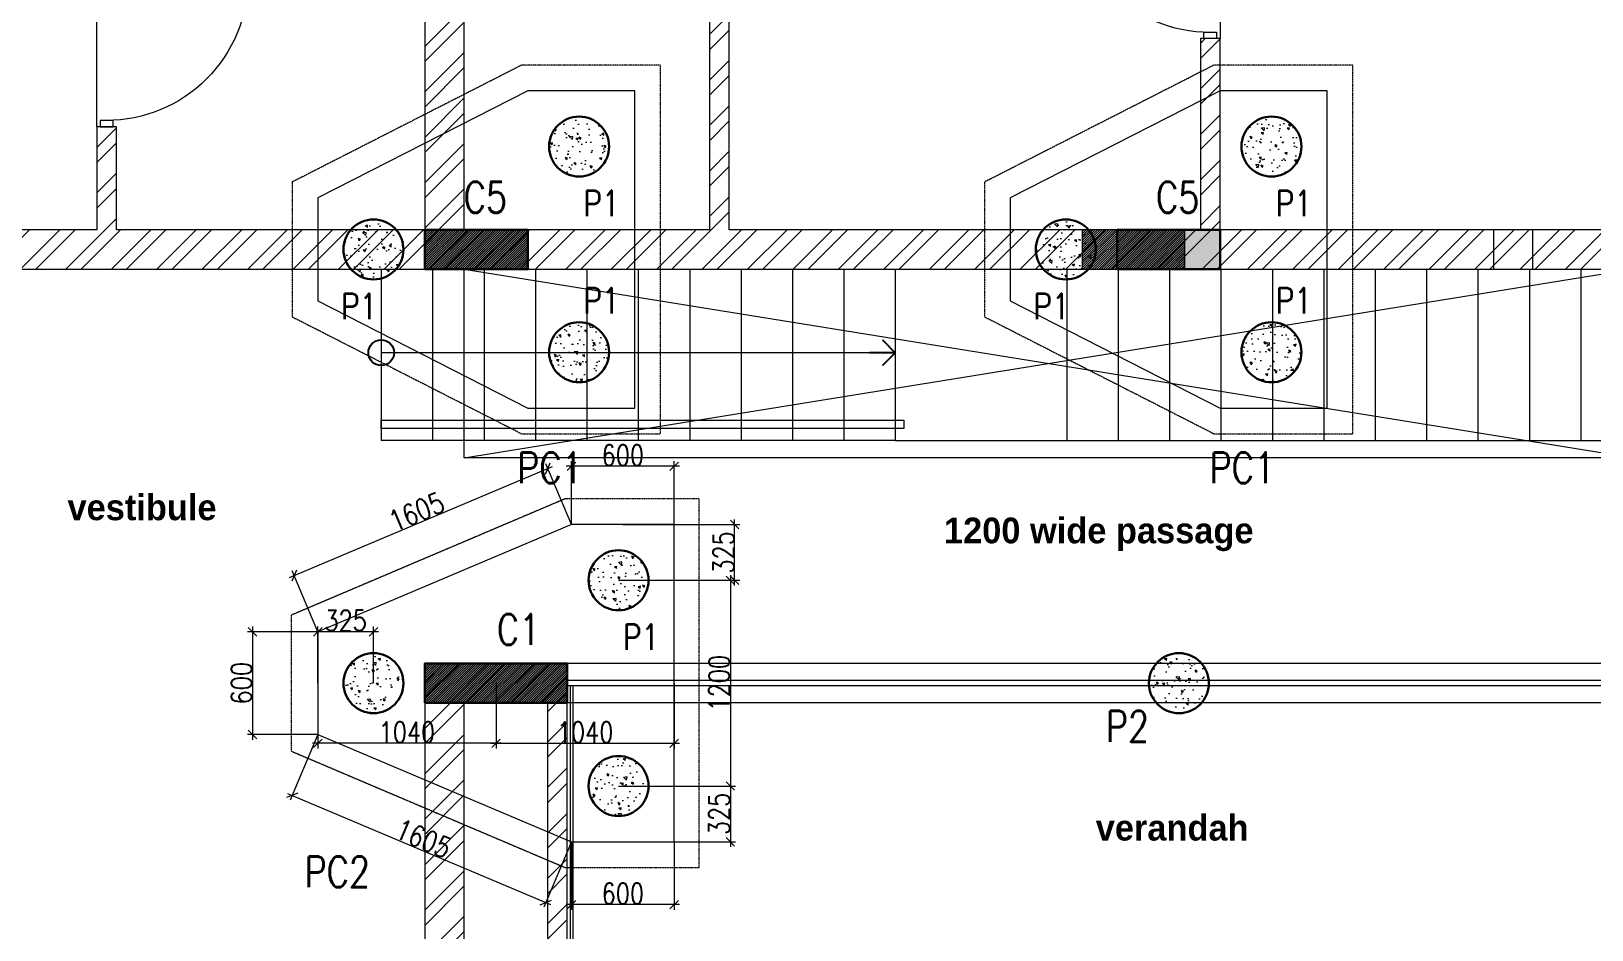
# Model space of a CAD drawing. Header units: metres. Extents: x 5205117 to 5948571, y 646915 to 1143748.
# Drawn here: x 5307221 to 5316327, y 1077432 to 1082673 of the extents above; entities that cross this region are included whole.
import ezdxf

# ---------------------------------------------------------------- set-up
doc = ezdxf.new("R2010")
doc.units = ezdxf.units.M
doc.header["$MEASUREMENT"] = 0
doc.header["$PDMODE"] = 35
doc.header["$PDSIZE"] = 10
for name, pattern in [('CONTINOUS', [0]), ('DASHED', [0.75, 0.5, -0.25]), ('HIDDEN', [0.375, 0.25, -0.125])]:
    doc.linetypes.add(name, pattern=pattern)
doc.layers.get('0').update_dxf_attribs({"color": 1, "linetype": 'DASHED', "lineweight": 30})
for name, color, linetype, lineweight in [('A-01-GF', 8, 'CONTINOUS', 0), ('S-COLUMN & WALL', 5, 'Continuous', 30), ('S-COLUMN_H', 250, 'Continuous', 0), ('S-FOUND-EXCAVATION', 253, 'HIDDEN', 0), ('S-FOUND-FOOTING', 7, 'Continuous', 15), ('S-PILE', 96, 'Continuous', 30), ('S-TEXT', 7, 'Continuous', 0), ('S-TEXT COL.', 1, 'Continuous', 0), ('S-TEXT PILE', 7, 'Continuous', 0)]:
    doc.layers.add(name, color=color, linetype=linetype, lineweight=lineweight)
doc.styles.add('C-ROOM', font='arial.ttf')
doc.styles.add('MtXpl_Century_Gothic', font='GOTHICB.TTF')
doc.styles.add('SETU 1', font='romans.shx', dxfattribs={"width": 0.8})
doc.styles.get("Standard").update_dxf_attribs({"font": 'GOTHIC.TTF'})
doc.dimstyles.new('A-DIM 100', dxfattribs={"dimscale": 100, "dimtxt": 2.5, "dimasz": 1.5, "dimexe": 1, "dimexo": 1, "dimgap": 0.5, "dimtad": 1, "dimdec": 0, "dimrnd": 5, "dimzin": 3, "dimdsep": 46, "dimtxsty": 'C-ROOM', "dimblk1": 'ARCHTICK', "dimblk2": 'ARCHTICK', "dimsah": 1, "dimcen": 1.5, "dimdle": 1, "dimclrd": 256, "dimclre": 256, "dimclrt": 256, "dimadec": 0, "dimazin": 0, "dimtfac": 0.6, "dimtdec": 0, "dimtofl": 0, "dimtmove": 1, "dimatfit": 3, "dimfxl": 1, "dimtolj": 1, "dimtzin": 0, "dimlwd": -1, "dimlwe": -1, "dimarcsym": 0})
doc.dimstyles.get("Standard").update_dxf_attribs({"dimtxt": 2, "dimasz": 1, "dimexe": 0, "dimexo": 0, "dimgap": 0.1, "dimtad": 1, "dimdsep": 46, "dimtxsty": 'Standard', "dimblk": 'OBLIQUE', "dimcen": 0.1, "dimclrd": 256, "dimclre": 256, "dimclrt": 256, "dimadec": 0, "dimazin": 0, "dimtfac": 1, "dimtofl": 0, "dimtmove": 1, "dimatfit": 2, "dimldrblk": 'OPEN90', "dimfxl": 1, "dimtolj": 1, "dimtzin": 0, "dimlwd": -1, "dimlwe": -1, "dimarcsym": 0})
pattern_1 = [(45, (2505790.000507657, 714129.0825430695), (-6.629126073623882, 6.629126073623883), [])]

# ---------------------------------------------------------------- blocks, each defined once
blk = doc.blocks.new('P2')
at = {"layer": 'S-PILE', "lineweight": 0}
h = blk.add_hatch(dxfattribs=at)
h.set_pattern_fill('AR-CONC', color=256, scale=20)
h.set_pattern_definition([(50, (0, 0), (143.4520365201507, -12.55042699651902), [15, -165]), (355, (0, 0), (-27.7502667226, 150.4384267400024), [12, -132]), (100.45144446, (11.9543362, -1.0458688), (115.7017693454224, 137.8879981937259), [12.74803839999999, -140.2284223999999]), (46.1842, (0, 40), (213.4482661343145, -33.10385615861531), [22.5, -247.5]), (96.63563549000003, (17.787349, 37.2413386), (186.9323891348456, 194.8237201549101), [19.1220684, -210.3427519999999]), (351.18416399, (0, 40), (186.9323890109546, 194.823720053998), [18, -198.0000002]), (21, (20, 30), (119.3814104236923, -80.52377813306776), [15, -165]), (326, (20, 30), (48.66306638431634, 145.0300090093706), [12, -132]), (71.45144474, (29.94845080000001, 23.2896852), (168.0444753459942, 64.50623056127077), [12.748038, -140.2284224]), (37.5, (0, 0), (2.431971063458133, 66.5787707662623), [0, -130.4, 0, -134, 0, -132.5]), (7.499999999999999, (0, 0), (52.61390748842972, 78.88234237647205), [0, -76.39999999999999, 0, -127.4, 0, -50.5]), (327.5, (-44.59999999999999, 0), (106.7644872344818, -4.510974346875951), [0, -50, 0, -156, 0, -207]), (317.5, (-64.6, 0), (116.6372338684772, 20.02099646646354), [0, -65, 0, -103.6, 0, -147])])
edge = h.paths.add_edge_path()
edge.add_arc((0, 0), 175, 0, 360)
at = {"layer": 'S-PILE'}
blk.add_circle((0, 0), 175, dxfattribs=at)
blk = doc.blocks.new('_Oblique')
at = {"color": 0, "linetype": 'ByBlock', "lineweight": -2}
blk.add_line((-0.5, -0.5), (0.5, 0.5), dxfattribs=at)
blk = doc.blocks.new('_Open90')
at = {"color": 0, "linetype": 'ByBlock', "lineweight": -2}
for p, q in [((0, 0), (-1, 0)), ((-0.5, 0.5), (0, 0)), ((0, 0), (-0.5, -0.5))]:
    blk.add_line(p, q, dxfattribs=at)
blk = doc.blocks.new('*D497')
at = {"layer": 'Defpoints', "color": 0, "transparency": 16777216}
for p in [(5308893.314533547, 1078570.437128159), (5310373.450911822, 1077945.437114864), (5310223.787423094, 1077591.001323738)]:
    blk.add_point(p, dxfattribs=at)
at = {"layer": 'S-TEXT', "color": 9, "transparency": 16777216}
for p, q in [((5308893.314533547, 1078570.437128159), (5308731.981035228, 1078188.364208454)), ((5310373.450911822, 1077945.437114864), (5310212.117413503, 1077563.364195158))]:
    blk.add_line(p, q, dxfattribs=at)
at = {"layer": 'S-TEXT', "transparency": 16777216}
blk.add_line((5308716.013916239, 1078227.671346625), (5310251.424551674, 1077579.331314148), dxfattribs=at)
at = {"layer": 'S-TEXT', "transparency": 16777216, "xscale": 50, "yscale": 50, "zscale": 50}
for p, rotation in [((5308743.651044819, 1078216.001337034), 157.1076893340098), ((5310223.787423094, 1077591.001323738), 337.1076893340098)]:
    blk.add_blockref('_Oblique', p, dxfattribs=dict(at, rotation=rotation))
at = {"layer": 'S-TEXT', "color": 0, "lineweight": 0, "transparency": 16777216, "insert": (5309509.004254736, 1077963.381775643), "char_height": 120, "attachment_point": 5, "rotation": 337.1076893340098, "style": 'SETU 1'}
blk.add_mtext('\\A1;1605', dxfattribs=at)
blk = doc.blocks.new('*D498')
at = {"layer": 'Defpoints', "color": 0, "transparency": 16777216}
for p in [(5310235.34381818, 1080122.50485526), (5310373.450911823, 1079795.437114863), (5308893.314533547, 1079170.437128159)]:
    blk.add_point(p, dxfattribs=at)
at = {"layer": 'S-TEXT', "transparency": 16777216}
blk.add_line((5308727.570311146, 1079485.834859386), (5310262.980946938, 1080134.174864429), dxfattribs=at)
at = {"layer": 'S-TEXT', "color": 9, "transparency": 16777216}
for p, q in [((5310373.450911823, 1079795.437114863), (5310223.67380901, 1080150.141984018)), ((5308893.314533547, 1079170.437128159), (5308743.537430736, 1079525.141997314))]:
    blk.add_line(p, q, dxfattribs=at)
at = {"layer": 'S-TEXT', "transparency": 16777216, "xscale": 50, "yscale": 50, "zscale": 50}
for p, rotation in [((5310235.34381818, 1080122.50485526), 22.89230979239079), ((5308755.207439904, 1079497.504868556), 202.8923097923908)]:
    blk.add_blockref('_Oblique', p, dxfattribs=dict(at, rotation=rotation))
at = {"layer": 'S-TEXT', "color": 0, "lineweight": 0, "transparency": 16777216, "insert": (5309469.990609175, 1079869.88530755), "char_height": 120, "attachment_point": 5, "rotation": 22.892309792390794, "style": 'SETU 1'}
blk.add_mtext('\\A1;1605', dxfattribs=at)
blk = doc.blocks.new('*D499')
at = {"layer": 'Defpoints', "color": 0, "transparency": 16777216}
for p in [(5308893.314533548, 1079170.437128159), (5308512.616403858, 1078570.43712816), (5308893.314533548, 1078570.43712816)]:
    blk.add_point(p, dxfattribs=at)
at = {"layer": 'S-TEXT', "transparency": 16777216}
blk.add_line((5308512.616403858, 1079200.437128159), (5308512.616403858, 1078540.437128159), dxfattribs=at)
at = {"layer": 'S-TEXT', "color": 9, "transparency": 16777216}
for p, q in [((5308893.314533548, 1079170.437128159), (5308482.616403859, 1079170.437128159)), ((5308893.314533548, 1078570.43712816), (5308482.616403859, 1078570.43712816))]:
    blk.add_line(p, q, dxfattribs=at)
at = {"layer": 'S-TEXT', "transparency": 16777216, "xscale": 50, "yscale": 50, "zscale": 50}
for p, rotation in [((5308512.616403858, 1079170.437128159), 90), ((5308512.616403858, 1078570.43712816), 270)]:
    blk.add_blockref('_Oblique', p, dxfattribs=dict(at, rotation=rotation))
at = {"layer": 'S-TEXT', "color": 0, "lineweight": 0, "transparency": 16777216, "insert": (5308447.616403858, 1078870.437128158), "char_height": 120, "attachment_point": 5, "rotation": 90, "style": 'SETU 1'}
blk.add_mtext('\\A1;600', dxfattribs=at)
blk = doc.blocks.new('*D495')
at = {"layer": 'Defpoints', "color": 0, "transparency": 16777216}
for p in [(5310648.314533548, 1079470.437123013), (5310648.314533548, 1078270.437123013), (5311300.654096612, 1078270.437123013)]:
    blk.add_point(p, dxfattribs=at)
at = {"layer": 'S-TEXT', "transparency": 16777216}
blk.add_line((5311300.654096612, 1079500.437123013), (5311300.654096612, 1078240.437123013), dxfattribs=at)
at = {"layer": 'S-TEXT', "color": 9, "transparency": 16777216}
for p, q in [((5310648.314533548, 1079470.437123013), (5311330.654096612, 1079470.437123013)), ((5310648.314533548, 1078270.437123013), (5311330.654096612, 1078270.437123013))]:
    blk.add_line(p, q, dxfattribs=at)
at = {"layer": 'S-TEXT', "transparency": 16777216, "xscale": 50, "yscale": 50, "zscale": 50}
for p, rotation in [((5311300.654096612, 1079470.437123013), 90), ((5311300.654096612, 1078270.437123013), 270)]:
    blk.add_blockref('_Oblique', p, dxfattribs=dict(at, rotation=rotation))
at = {"layer": 'S-TEXT', "color": 0, "lineweight": 0, "transparency": 16777216, "insert": (5311235.65409661, 1078870.437123011), "char_height": 120, "attachment_point": 5, "rotation": 90, "style": 'SETU 1'}
blk.add_mtext('\\A1;1200', dxfattribs=at)
blk = doc.blocks.new('*D500')
at = {"layer": 'Defpoints', "color": 0, "transparency": 16777216}
for p in [(5310373.450911822, 1080135.292876666), (5310373.450911822, 1079795.437114863), (5310973.450960118, 1079795.437114863)]:
    blk.add_point(p, dxfattribs=at)
at = {"layer": 'S-TEXT', "transparency": 16777216}
blk.add_line((5311003.450960119, 1080135.292876666), (5310343.450911823, 1080135.292876666), dxfattribs=at)
at = {"layer": 'S-TEXT', "color": 9, "transparency": 16777216}
for p, q in [((5310373.450911822, 1079795.437114863), (5310373.450911822, 1080165.292876666)), ((5310973.450960118, 1079795.437114863), (5310973.450960118, 1080165.292876666))]:
    blk.add_line(p, q, dxfattribs=at)
at = {"layer": 'S-TEXT', "transparency": 16777216, "xscale": 50, "yscale": 50, "zscale": 50, "rotation": 180}
blk.add_blockref('_Oblique', (5310373.450911822, 1080135.292876666), dxfattribs=at)
at = {"layer": 'S-TEXT', "transparency": 16777216, "xscale": 50, "yscale": 50, "zscale": 50}
blk.add_blockref('_Oblique', (5310973.450960118, 1080135.292876666), dxfattribs=at)
at = {"layer": 'S-TEXT', "color": 0, "lineweight": 0, "transparency": 16777216, "insert": (5310673.450935971, 1080200.292876666), "char_height": 120, "attachment_point": 5, "style": 'SETU 1'}
blk.add_mtext('\\A1;600', dxfattribs=at)
blk = doc.blocks.new('*D501')
at = {"layer": 'Defpoints', "color": 0, "transparency": 16777216}
for p in [(5310373.450911822, 1077945.437114863), (5310973.450960118, 1077945.437114863), (5310373.450911822, 1077578.46692921)]:
    blk.add_point(p, dxfattribs=at)
at = {"layer": 'S-TEXT', "color": 9, "transparency": 16777216}
for p, q in [((5310373.450911822, 1077945.437114863), (5310373.450911822, 1077548.46692921)), ((5310973.450960118, 1077945.437114863), (5310973.450960118, 1077548.46692921))]:
    blk.add_line(p, q, dxfattribs=at)
at = {"layer": 'S-TEXT', "transparency": 16777216}
blk.add_line((5311003.450960119, 1077578.46692921), (5310343.450911823, 1077578.46692921), dxfattribs=at)
at = {"layer": 'S-TEXT', "transparency": 16777216, "xscale": 50, "yscale": 50, "zscale": 50, "rotation": 180}
blk.add_blockref('_Oblique', (5310373.450911822, 1077578.46692921), dxfattribs=at)
at = {"layer": 'S-TEXT', "transparency": 16777216, "xscale": 50, "yscale": 50, "zscale": 50}
blk.add_blockref('_Oblique', (5310973.450960118, 1077578.46692921), dxfattribs=at)
at = {"layer": 'S-TEXT', "color": 0, "lineweight": 0, "transparency": 16777216, "insert": (5310673.450935971, 1077643.46692921), "char_height": 120, "attachment_point": 5, "style": 'SETU 1'}
blk.add_mtext('\\A1;600', dxfattribs=at)
blk = doc.blocks.new('*D502')
at = {"layer": 'Defpoints', "color": 0, "transparency": 16777216}
for p in [(5309933.314533546, 1078870.437128157), (5310973.450960118, 1078870.437114863), (5310973.450960118, 1078519.759449108)]:
    blk.add_point(p, dxfattribs=at)
at = {"layer": 'S-TEXT', "color": 9, "transparency": 16777216}
for p, q in [((5309933.314533546, 1078870.437128157), (5309933.314533546, 1078489.759449108)), ((5310973.450960118, 1078870.437114863), (5310973.450960118, 1078489.759449108))]:
    blk.add_line(p, q, dxfattribs=at)
at = {"layer": 'S-TEXT', "transparency": 16777216}
blk.add_line((5309903.314533547, 1078519.759449108), (5311003.450960119, 1078519.759449108), dxfattribs=at)
at = {"layer": 'S-TEXT', "transparency": 16777216, "xscale": 50, "yscale": 50, "zscale": 50, "rotation": 180}
blk.add_blockref('_Oblique', (5309933.314533546, 1078519.759449108), dxfattribs=at)
at = {"layer": 'S-TEXT', "transparency": 16777216, "xscale": 50, "yscale": 50, "zscale": 50}
blk.add_blockref('_Oblique', (5310973.450960118, 1078519.759449108), dxfattribs=at)
at = {"layer": 'S-TEXT', "color": 0, "lineweight": 0, "transparency": 16777216, "insert": (5310453.382746832, 1078584.759449108), "char_height": 120, "attachment_point": 5, "style": 'SETU 1'}
blk.add_mtext('\\A1;1040', dxfattribs=at)
blk = doc.blocks.new('*D503')
at = {"layer": 'Defpoints', "color": 0, "transparency": 16777216}
for p in [(5308893.314533547, 1078870.437128159), (5309933.314533546, 1078870.437128157), (5308893.314533547, 1078519.759449109)]:
    blk.add_point(p, dxfattribs=at)
at = {"layer": 'S-TEXT', "color": 9, "transparency": 16777216}
for p, q in [((5308893.314533547, 1078870.437128159), (5308893.314533547, 1078489.759449109)), ((5309933.314533546, 1078870.437128157), (5309933.314533546, 1078489.759449109))]:
    blk.add_line(p, q, dxfattribs=at)
at = {"layer": 'S-TEXT', "transparency": 16777216}
blk.add_line((5309963.314533546, 1078519.759449109), (5308863.314533547, 1078519.759449109), dxfattribs=at)
at = {"layer": 'S-TEXT', "transparency": 16777216, "xscale": 50, "yscale": 50, "zscale": 50, "rotation": 180}
blk.add_blockref('_Oblique', (5308893.314533547, 1078519.759449109), dxfattribs=at)
at = {"layer": 'S-TEXT', "transparency": 16777216, "xscale": 50, "yscale": 50, "zscale": 50}
blk.add_blockref('_Oblique', (5309933.314533546, 1078519.759449109), dxfattribs=at)
at = {"layer": 'S-TEXT', "color": 0, "lineweight": 0, "transparency": 16777216, "insert": (5309413.314533546, 1078584.759449109), "char_height": 120, "attachment_point": 5, "style": 'SETU 1'}
blk.add_mtext('\\A1;1040', dxfattribs=at)
blk = doc.blocks.new('*D504')
at = {"layer": 'Defpoints', "color": 0, "transparency": 16777216}
for p in [(5310673.314533548, 1079795.437114863), (5311325.654096609, 1079795.437114863), (5310648.314533548, 1079470.437123013)]:
    blk.add_point(p, dxfattribs=at)
at = {"layer": 'S-TEXT', "color": 9, "transparency": 16777216}
for p, q in [((5310673.314533548, 1079795.437114863), (5311355.654096608, 1079795.437114863)), ((5310648.314533548, 1079470.437123013), (5311355.654096608, 1079470.437123013))]:
    blk.add_line(p, q, dxfattribs=at)
at = {"layer": 'S-TEXT', "transparency": 16777216}
blk.add_line((5311325.654096609, 1079440.437123013), (5311325.654096609, 1079825.437114863), dxfattribs=at)
at = {"layer": 'S-TEXT', "transparency": 16777216, "xscale": 50, "yscale": 50, "zscale": 50}
for p, rotation in [((5311325.654096609, 1079795.437114863), 90), ((5311325.654096609, 1079470.437123013), 270)]:
    blk.add_blockref('_Oblique', p, dxfattribs=dict(at, rotation=rotation))
at = {"layer": 'S-TEXT', "color": 0, "lineweight": 0, "transparency": 16777216, "insert": (5311260.654096607, 1079632.937118936), "char_height": 120, "attachment_point": 5, "rotation": 90, "style": 'SETU 1'}
blk.add_mtext('\\A1;325', dxfattribs=at)
blk = doc.blocks.new('*D496')
at = {"layer": 'Defpoints', "color": 0, "transparency": 16777216}
for p in [(5310648.314533548, 1078270.437133307), (5310648.314533548, 1077945.437141456), (5311300.654096607, 1077945.437141456)]:
    blk.add_point(p, dxfattribs=at)
at = {"layer": 'S-TEXT', "transparency": 16777216}
blk.add_line((5311300.654096607, 1078300.437133307), (5311300.654096607, 1077915.437141456), dxfattribs=at)
at = {"layer": 'S-TEXT', "color": 9, "transparency": 16777216}
for p, q in [((5310648.314533548, 1078270.437133307), (5311330.654096606, 1078270.437133307)), ((5310648.314533548, 1077945.437141456), (5311330.654096606, 1077945.437141456))]:
    blk.add_line(p, q, dxfattribs=at)
at = {"layer": 'S-TEXT', "transparency": 16777216, "xscale": 50, "yscale": 50, "zscale": 50}
for p, rotation in [((5311300.654096607, 1078270.437133307), 90), ((5311300.654096607, 1077945.437141456), 270)]:
    blk.add_blockref('_Oblique', p, dxfattribs=dict(at, rotation=rotation))
at = {"layer": 'S-TEXT', "color": 0, "lineweight": 0, "transparency": 16777216, "insert": (5311235.654096605, 1078107.93713738), "char_height": 120, "attachment_point": 5, "rotation": 90, "style": 'SETU 1'}
blk.add_mtext('\\A1;325', dxfattribs=at)
blk = doc.blocks.new('*D505')
at = {"layer": 'Defpoints', "color": 0, "transparency": 16777216}
for p in [(5308893.314533547, 1079170.437128159), (5308893.314533547, 1078870.437128159), (5309218.314533547, 1078870.437128159)]:
    blk.add_point(p, dxfattribs=at)
at = {"layer": 'S-TEXT', "color": 9, "transparency": 16777216}
for p, q in [((5308893.314533547, 1078870.437128159), (5308893.314533547, 1079200.437128159)), ((5309218.314533547, 1078870.437128159), (5309218.314533547, 1079200.437128159))]:
    blk.add_line(p, q, dxfattribs=at)
at = {"layer": 'S-TEXT', "transparency": 16777216}
blk.add_line((5309248.314533546, 1079170.437128159), (5308863.314533547, 1079170.437128159), dxfattribs=at)
at = {"layer": 'S-TEXT', "transparency": 16777216, "xscale": 50, "yscale": 50, "zscale": 50, "rotation": 180}
blk.add_blockref('_Oblique', (5308893.314533547, 1079170.437128159), dxfattribs=at)
at = {"layer": 'S-TEXT', "transparency": 16777216, "xscale": 50, "yscale": 50, "zscale": 50}
blk.add_blockref('_Oblique', (5309218.314533547, 1079170.437128159), dxfattribs=at)
at = {"layer": 'S-TEXT', "color": 0, "lineweight": 0, "transparency": 16777216, "insert": (5309055.814533547, 1079235.437128159), "char_height": 120, "attachment_point": 5, "style": 'SETU 1'}
blk.add_mtext('\\A1;325', dxfattribs=at)
blk = doc.blocks.new('jkdfhjksh')
at = {"layer": 'A-01-GF', "lineweight": -2, "ltscale": 5}
h = blk.add_hatch(dxfattribs=at)
h.set_pattern_fill('ANSI32', color=256, scale=500, angle=180)
h.set_pattern_definition([(225, (0, 40543.84578141826), (132.5825214724776, -132.5825214724777), []), (225, (-88.38834750000001, 40543.84578141826), (132.5825214724776, -132.5825214724777), [])])
h.paths.add_polyline_path([(5322893.314533546, 1124074.282909575), (5322893.314533546, 1124809.282909575), (5318318.314533546, 1124809.282909575), (5318318.314533546, 1124074.282909575), (5318088.314533546, 1124074.282909575), (5318088.314533546, 1124809.282909575), (5315388.314533545, 1124809.282909575), (5315388.314533545, 1124074.282909575), (5315158.314533545, 1124074.282909575), (5315158.314533545, 1124924.282909575), (5323870.814533546, 1124924.282909575), (5323870.814533546, 1124824.282909575), (5323970.814533546, 1124824.282909575), (5323970.814533546, 1124924.282909575), (5324948.314533546, 1124924.282909575), (5324948.314533546, 1122959.282909575), (5322893.314533546, 1122959.282909575), (5322893.314533546, 1123074.282909575), (5324718.314533546, 1123074.282909575), (5324718.314533546, 1124694.282909575), (5323123.314533546, 1124694.282909575), (5323123.314533546, 1124074.282909575)])
h.paths.add_polyline_path([(5313353.314533544, 1124924.282909575), (5313353.314533544, 1124694.282909575), (5313723.314533547, 1124694.282909575), (5313723.314533547, 1124299.282909575), (5313353.314533544, 1124299.282909575), (5313353.314533544, 1124184.282909575), (5314043.314533545, 1124184.282909575), (5314043.314533545, 1124074.282909575), (5314158.314533544, 1124074.282909575), (5314158.314533544, 1124924.282909575)], flags=17)
h.paths.add_polyline_path([(5314043.314533545, 1124299.282909575), (5313838.314533547, 1124299.282909575), (5313838.314533547, 1124694.282909575), (5314043.314533545, 1124694.282909575)], flags=16)
h.paths.add_polyline_path([(5305918.314533546, 1117569.282909575), (5307928.314533547, 1117569.282909575), (5307928.314533547, 1116844.282909575), (5308043.314533547, 1116844.282909575), (5308043.314533547, 1117799.282909575), (5305688.314533547, 1117799.282909575), (5305688.314533547, 1114174.282909575), (5310348.314533546, 1114174.282909575), (5310348.314533546, 1114774.282909575), (5309748.314533546, 1114774.282909575), (5309748.314533546, 1117569.282909575), (5310348.314533546, 1117569.282909575), (5310348.314533546, 1119529.282909575), (5309518.314533546, 1119529.282909575), (5309518.314533546, 1117799.282909575), (5309068.314533546, 1117799.282909575), (5309068.314533546, 1117569.282909575), (5309518.314533546, 1117569.282909575), (5309518.314533546, 1116044.282909575), (5307928.314533547, 1116044.282909575), (5307928.314533547, 1115814.282909575), (5309518.314533546, 1115814.282909575), (5309518.314533546, 1114404.282909575), (5305918.314533546, 1114404.282909575)])
h.paths.add_polyline_path([(5310118.314533546, 1124924.282909575), (5309148.314533547, 1124924.282909575), (5309148.314533547, 1124694.282909575), (5309518.314533546, 1124694.282909575), (5309518.314533546, 1122059.282909575), (5307718.314533547, 1122059.282909575), (5307718.314533547, 1122659.282909575), (5307603.314533546, 1122659.282909575), (5307603.314533546, 1122059.282909575), (5305803.314533546, 1122059.282909575), (5305803.314533546, 1122659.282909575), (5305688.314533547, 1122659.282909575), (5305688.314533547, 1121829.282909575), (5318318.314533549, 1121829.282909575), (5318318.314533545, 1123074.282909575), (5318088.314533546, 1123074.282909575), (5318088.314533546, 1122059.282909575), (5314158.314533544, 1122059.282909588), (5314158.314533544, 1123174.282909575), (5314043.314533545, 1123174.282909575), (5314043.314533545, 1122059.282909588), (5311293.314533546, 1122059.282909588), (5311293.314533546, 1123274.282909575), (5311178.314533547, 1123274.282909575), (5311178.314533547, 1122059.282909575), (5309748.314533546, 1122059.282909575), (5309748.314533546, 1124184.282909575), (5311178.314533547, 1124184.282909575), (5311178.314533547, 1124074.282909575), (5311293.314533546, 1124074.282909575), (5311293.314533546, 1124299.282909575), (5309748.314533546, 1124299.282909575), (5309748.314533546, 1124694.282909575), (5310118.314533546, 1124694.282909575)])
h.paths.add_polyline_path([(5323423.314533546, 1114174.282909575), (5323423.314533546, 1114774.282909575), (5324948.314533546, 1114774.282909575), (5324948.314533546, 1114174.282909575)])
h.paths.add_polyline_path([(5323123.314533546, 1114174.282909575), (5317488.314533546, 1114174.282909575), (5317488.314533546, 1114774.282909575), (5318318.314533546, 1114774.282909575), (5318318.314533546, 1114404.282909575), (5322893.314533546, 1114404.282909575), (5322893.314533546, 1114774.282909575), (5323123.314533546, 1114774.282909575)])
h.paths.add_polyline_path([(5318088.314533546, 1114659.282909575), (5318088.314533546, 1114404.282909575), (5317603.314533546, 1114404.282909575), (5317603.314533546, 1114659.282909575)], flags=16)
h.paths.add_polyline_path([(5324718.314533546, 1114404.282909575), (5324718.314533546, 1114659.282909575), (5323653.314533546, 1114659.282909575), (5323653.314533546, 1114404.282909575)], flags=16)
h.paths.add_polyline_path([(5317488.314533546, 1117569.282909575), (5317488.314533546, 1119529.282909575), (5318318.314533546, 1119529.282909575), (5318318.314533546, 1117569.282909575)])
h.paths.add_polyline_path([(5317603.314533546, 1117799.282909575), (5317603.314533546, 1119299.282909575), (5318088.314533546, 1119299.282909575), (5318088.314533546, 1117799.282909575)], flags=16)
h.paths.add_polyline_path([(5300858.314533546, 1124924.282909575), (5308248.314533547, 1124924.282909575), (5308248.314533547, 1124694.282909575), (5307718.314533547, 1124694.282909575), (5307718.314533547, 1123559.282909575), (5307603.314533546, 1123559.282909575), (5307603.314533546, 1124694.282909575), (5305803.314533546, 1124694.282909575), (5305803.314533546, 1123659.282909575), (5305688.314533547, 1123659.282909575), (5305688.314533547, 1124694.282909575), (5301088.314533546, 1124694.282909575), (5301088.314533546, 1124324.282909575), (5300858.314533546, 1124324.282909575)])
h.paths.add_polyline_path([(5322893.314533546, 1121459.282909575), (5322893.314533546, 1122059.282909575), (5324948.314533546, 1122059.282909575), (5324948.314533546, 1121459.282909575)])
h.paths.add_polyline_path([(5323123.314533546, 1121574.282909575), (5323123.314533546, 1121829.282909575), (5324718.314533546, 1121829.282909575), (5324718.314533546, 1121574.282909575)], flags=16)
h.paths.add_polyline_path([(5300858.314533546, 1120599.282909575), (5305688.314533547, 1120599.282909575), (5305688.314533547, 1119299.282909575), (5305918.314533546, 1119299.282909575), (5305918.314533546, 1120829.282909575), (5301088.314533546, 1120829.282909575), (5301088.314533546, 1121199.282909575), (5300858.314533546, 1121199.282909575)])
h.paths.add_polyline_path([(5310233.314533546, 1117799.282909575), (5309748.314533546, 1117799.282909575), (5309748.314533546, 1119299.282909575), (5310233.314533546, 1119299.282909575)], flags=16)
h.paths.add_polyline_path([(5299058.314533547, 1120599.282909575), (5300558.314533547, 1120599.282909575), (5300558.314533547, 1121199.282909575), (5299058.314533547, 1121199.282909575)])
h.paths.add_polyline_path([(5299288.314533546, 1120829.282909575), (5300478.314533546, 1120829.282909575), (5300478.314533546, 1121084.282909575), (5299288.314533546, 1121084.282909575)], flags=16)
h.paths.add_polyline_path([(5299058.314533547, 1124924.282909575), (5300558.314533547, 1124924.282909575), (5300558.314533547, 1124324.282909575), (5299058.314533547, 1124324.282909575)])
h.paths.add_polyline_path([(5299288.314533546, 1124694.282909575), (5300478.314533546, 1124694.282909575), (5300478.314533546, 1124439.282909575), (5299288.314533546, 1124439.282909575)], flags=16)
h.paths.add_polyline_path([(5303338.314533546, 1120299.282909575), (5303338.314533546, 1119299.282909575), (5303568.314533546, 1119299.282909575), (5303568.314533546, 1120299.282909575)], flags=0)
h.paths.add_polyline_path([(5303338.314533546, 1114174.282909575), (5303568.314533546, 1114174.282909575), (5303568.314533546, 1117799.282909575), (5303338.314533546, 1117799.282909575)])
h.paths.add_polyline_path([(5309748.314533546, 1114659.282909575), (5310233.314533546, 1114659.282909575), (5310233.314533546, 1114404.282909575), (5309748.314533546, 1114404.282909575)], flags=16)
h = blk.add_hatch(dxfattribs=at)
h.set_pattern_fill('ANSI31', color=256, scale=75)
h.set_pattern_definition(pattern_1)
h.paths.add_polyline_path([(5309518.314533546, 1121829.282909575), (5310118.314533546, 1121829.282909575), (5310118.314533546, 1122059.282909575), (5309518.314533546, 1122059.282909575)])
h = blk.add_hatch(dxfattribs=at)
h.set_pattern_fill('ANSI31', color=256, scale=75)
h.set_pattern_definition([(45, (2505995.000507653, 714129.082543082), (-6.629126073623882, 6.629126073623883), [])])
h.paths.add_polyline_path([(5313353.314533549, 1121829.282909588), (5313953.31453355, 1121829.282909588), (5313953.31453355, 1122059.282909588), (5313353.314533549, 1122059.282909588)])
h = blk.add_hatch(dxfattribs=at)
h.set_pattern_fill('ANSI31', color=256, scale=75)
h.set_pattern_definition(pattern_1)
h.paths.add_polyline_path([(5309518.314533546, 1119299.282909575), (5310348.314533546, 1119299.282909575), (5310348.314533546, 1119529.282909575), (5309518.314533546, 1119529.282909575)])
for p, q in [((5314158.314533544, 1124074.282909575), (5314158.314533544, 1123174.282909575)), ((5307603.314533546, 1122659.282909575), (5307603.314533546, 1123559.282909575)), ((5309263.314541722, 1121829.282909573), (5309263.314541722, 1120829.282910832)), ((5309563.314541722, 1121829.282909573), (5309563.314541722, 1120829.282910832)), ((5309748.314533546, 1120729.282909573), (5316563.314541722, 1121829.282909575)), ((5309748.314533546, 1121829.282909573), (5316563.314541722, 1120729.282909573)), ((5309863.314541721, 1121829.282909573), (5309863.314541721, 1120829.282910832)), ((5310163.314541722, 1121829.282909573), (5310163.314541722, 1120829.282910832)), ((5310463.314541721, 1121829.282909573), (5310463.314541721, 1120829.282910832)), ((5310763.314541722, 1121829.282909573), (5310763.314541722, 1120829.282910832)), ((5311063.314541721, 1121829.282909573), (5311063.314541721, 1120829.282910832)), ((5311363.314541722, 1121829.282909572), (5311363.314541722, 1120829.282910832)), ((5311663.314541722, 1121829.282909572), (5311663.314541722, 1120829.282910832)), ((5311963.314541721, 1121829.282909572), (5311963.314541721, 1120829.282910832)), ((5312263.314541722, 1121829.282909571), (5312263.314541722, 1120829.282910832)), ((5313263.314541721, 1121829.282909571), (5313263.314541721, 1120829.282910832)), ((5313563.314541721, 1121829.282909571), (5313563.314541721, 1120829.282910832)), ((5313863.314541722, 1121829.282909571), (5313863.314541722, 1120829.282910832)), ((5314163.314541722, 1121829.282909571), (5314163.314541722, 1120829.282910832)), ((5314463.314541722, 1121829.282909571), (5314463.314541722, 1120829.282910832)), ((5314763.314541721, 1121829.282909571), (5314763.314541721, 1120829.282910832)), ((5315063.314541721, 1121829.282909571), (5315063.314541721, 1120829.282910832)), ((5315363.314541722, 1121829.282909571), (5315363.314541722, 1120829.282910832)), ((5315663.314541722, 1121829.282909571), (5315663.314541722, 1120829.282910832)), ((5315963.314541721, 1121829.282909571), (5315963.314541721, 1120829.282910831)), ((5316263.314541721, 1121829.282909571), (5316263.314541721, 1120829.282910831)), ((5312263.314541722, 1120829.282910832), (5309263.314541722, 1120829.282910832)), ((5312263.314541722, 1120829.282910832), (5316563.314541722, 1120829.282910831)), ((5317488.314533546, 1119529.282909575), (5310348.314533546, 1119529.282909575)), ((5317488.314533546, 1119429.282909575), (5310348.314533546, 1119429.282909575)), ((5317488.314533546, 1119399.282909575), (5310348.314533546, 1119399.282909575)), ((5317488.314533546, 1119299.282909575), (5310348.314533546, 1119299.282909575))]:
    blk.add_line(p, q, dxfattribs=at)
at = {"layer": 'A-01-GF', "lineweight": -2, "ltscale": 10}
for p, q in [((5314063.314533544, 1123174.282909575), (5314063.314533544, 1123211.782909575)), ((5314063.314533544, 1123211.782909575), (5314138.314533545, 1123211.782909575)), ((5314138.314533545, 1123211.782909575), (5314138.314533545, 1123174.282909575)), ((5314138.314533545, 1123174.282909575), (5314063.314533544, 1123174.282909575)), ((5307698.314533546, 1122696.782909575), (5307623.314533547, 1122696.782909575)), ((5307623.314533547, 1122696.782909575), (5307623.314533547, 1122659.282909575)), ((5307623.314533547, 1122659.282909575), (5307698.314533546, 1122659.282909575)), ((5307698.314533546, 1122659.282909575), (5307698.314533546, 1122696.782909575))]:
    blk.add_line(p, q, dxfattribs=at)
at = {"layer": 'A-01-GF', "lineweight": -2, "ltscale": 5}
for points in [[(5309518.314533546, 1124694.282909575), (5309518.314533546, 1122059.282909575), (5307718.314533547, 1122059.282909575), (5307718.314533547, 1122659.282909575), (5307603.314533546, 1122659.282909575), (5307603.314533546, 1122059.282909575), (5305803.314533546, 1122059.282909575)], [(5305688.314533547, 1121829.282909575), (5318318.314533549, 1121829.282909575)], [(5318088.314533546, 1122059.282909575), (5314158.314533544, 1122059.282909588), (5314158.314533544, 1123174.282909575), (5314043.314533545, 1123174.282909575), (5314043.314533545, 1122059.282909588), (5311293.314533546, 1122059.282909588), (5311293.314533546, 1123274.282909575)], [(5311178.314533547, 1123274.282909575), (5311178.314533547, 1122059.282909575), (5309748.314533546, 1122059.282909575), (5309748.314533546, 1124184.282909575)], [(5316563.314541722, 1121829.282909571), (5316563.314541722, 1120729.282909573), (5309748.314533546, 1120729.282909573), (5309748.314533546, 1121829.282909573)]]:
    blk.add_lwpolyline(points, dxfattribs=at)
for points in [[(5309518.314533546, 1121829.282909575), (5310118.314533546, 1121829.282909575), (5310118.314533546, 1122059.282909575), (5309518.314533546, 1122059.282909575)], [(5313353.314533549, 1121829.282909588), (5313953.31453355, 1121829.282909588), (5313953.31453355, 1122059.282909588), (5313353.314533549, 1122059.282909588)], [(5315983.314533402, 1122059.282908318), (5315753.314537462, 1122059.282908318), (5315753.314537462, 1121829.282908318), (5315983.314533402, 1121829.282908318)], [(5312313.314541722, 1120899.282910832), (5309263.314541722, 1120899.282910832), (5309263.314541722, 1120949.282910832), (5312313.314541722, 1120949.282910832)], [(5305918.314533546, 1117569.282909575), (5307928.314533547, 1117569.282909575), (5307928.314533547, 1116844.282909575), (5308043.314533547, 1116844.282909575), (5308043.314533547, 1117799.282909575), (5305688.314533547, 1117799.282909575), (5305688.314533547, 1114174.282909575), (5310348.314533546, 1114174.282909575), (5310348.314533546, 1114774.282909575), (5309748.314533546, 1114774.282909575), (5309748.314533546, 1117569.282909575), (5310348.314533546, 1117569.282909575), (5310348.314533546, 1119529.282909575), (5309518.314533546, 1119529.282909575), (5309518.314533546, 1117799.282909575), (5309068.314533546, 1117799.282909575), (5309068.314533546, 1117569.282909575), (5309518.314533546, 1117569.282909575), (5309518.314533546, 1116044.282909575), (5307928.314533547, 1116044.282909575), (5307928.314533547, 1115814.282909575), (5309518.314533546, 1115814.282909575), (5309518.314533546, 1114404.282909575), (5305918.314533546, 1114404.282909575)], [(5309518.314533546, 1119299.282909575), (5310348.314533546, 1119299.282909575), (5310348.314533546, 1119529.282909575), (5309518.314533546, 1119529.282909575)], [(5310233.314533546, 1117799.282909575), (5309748.314533546, 1117799.282909575), (5309748.314533546, 1119299.282909575), (5310233.314533546, 1119299.282909575)]]:
    blk.add_lwpolyline(points, close=True, dxfattribs=at)
at = {"layer": 'A-01-GF', "lineweight": -2, "ltscale": 5, "flags": 128}
blk.add_lwpolyline([(5309765.314533547, 1117534.282909575), (5310383.314533546, 1117534.282909575), (5310383.314533546, 1119399.282909575), (5310365.314533546, 1119399.282909575), (5310365.314533546, 1117552.282909575), (5309765.314533547, 1117552.282909575)], close=True, dxfattribs=at)
at = {"layer": 'A-01-GF', "lineweight": -2, "ltscale": 100}
blk.add_circle((5309263.314541722, 1121341.782909578), 75, dxfattribs=at)
at = {"layer": 'A-01-GF', "lineweight": -2, "ltscale": 2}
blk.add_ellipse((5314100.814533544, 1124036.782909575), major_axis=(-583.3630944789576, 583.3630944789576), ratio=0.9999999999998077, start_param=0.7853981633975446, end_param=2.356194490192248, dxfattribs=at)
at = {"layer": 'A-01-GF', "lineweight": -2, "ltscale": 2, "extrusion": (0, 0, -1)}
blk.add_ellipse((5307660.814533546, 1123521.782909575), major_axis=(-583.3630944789038, 583.3630944789038), ratio=0.9999999999999927, start_param=2.356194490192341, end_param=3.926990816987244, dxfattribs=at)
at = {"layer": 'A-01-GF', "lineweight": -2, "style": 'MtXpl_Century_Gothic'}
for s, p in [('vestibule', (5307432.907158614, 1120364.924403115)), ('1200 wide passage', (5312547.311265911, 1120229.975238978)), ('verandah', (5313432.828469646, 1118496.169381363))]:
    blk.add_text(s, height=150, dxfattribs=at).set_placement(p)
at = {"layer": 'A-01-GF', "lineweight": -2, "ltscale": 5}
blk.add_leader([(5312263.314541722, 1121341.782909571), (5309263.314541722, 1121341.782909572)], dimstyle='Standard', override={"dimasz": 150, "dimtad": 0}, dxfattribs=at)

msp = doc.modelspace()

# ---------------------------------------------------------------- hatches: boundary and pattern name
at = {"layer": 'S-COLUMN_H'}
h = msp.add_hatch(color=256, dxfattribs=at)
h.dxf.hatch_style = 1
h.paths.add_polyline_path([(5309518.314533546, 1081285.437128157), (5309518.314533546, 1081515.437128157), (5310118.314533546, 1081515.437128157), (5310118.314533546, 1081285.437128157)])
h = msp.add_hatch(color=256, dxfattribs=at)
h.dxf.hatch_style = 1
h.paths.add_polyline_path([(5313558.314533544, 1081285.437128169), (5313558.314533544, 1081515.437128169), (5314158.314533544, 1081515.437128169), (5314158.314533544, 1081285.437128169)])
h = msp.add_hatch(color=256, dxfattribs=at)
h.dxf.hatch_style = 1
h.paths.add_polyline_path([(5309518.314533546, 1078755.437128157), (5309518.314533546, 1078985.437128157), (5310348.314533546, 1078985.437128157), (5310348.314533546, 1078755.437128157)])

# ---------------------------------------------------------------- linework, layer by layer
at = {"layer": 'A-01-GF', "lineweight": -2, "ltscale": 100}
msp.add_circle((5309263.314541722, 1080797.93712816), 75, dxfattribs=at)
at = {"layer": 'S-COLUMN & WALL', "ltscale": 5}
for points in [[(5309518.314533546, 1081285.437128157), (5309518.314533546, 1081515.437128157), (5310118.314533546, 1081515.437128157), (5310118.314533546, 1081285.437128157)], [(5313558.314533544, 1081285.437128169), (5313558.314533544, 1081515.437128169), (5314158.314533544, 1081515.437128169), (5314158.314533544, 1081285.437128169)], [(5309518.314533546, 1078755.437128157), (5309518.314533546, 1078985.437128157), (5310348.314533546, 1078985.437128157), (5310348.314533546, 1078755.437128157)]]:
    msp.add_lwpolyline(points, close=True, dxfattribs=at)
at = {"layer": 'S-FOUND-EXCAVATION'}
for points in [[(5310893.314608145, 1082475.437115489), (5310082.904362652, 1082475.437115489), (5308743.314608145, 1081793.142226348), (5308743.314608145, 1081007.73203306), (5310082.90436125, 1080325.437115489), (5310893.314608145, 1080325.437115489)], [(5314933.314608143, 1082475.437115502), (5314122.90436265, 1082475.437115502), (5312783.314608143, 1081793.14222636), (5312783.314608143, 1081007.732033073), (5314122.904361247, 1080325.437115502), (5314933.314608143, 1080325.437115502)], [(5308738.672231579, 1078474.001939117), (5310336.20481788, 1077795.43711489), (5311118.808658151, 1077795.43711489), (5311118.808658151, 1079945.437114889), (5310336.204819195, 1079945.437114889), (5308738.672231579, 1079266.872319027)]]:
    msp.add_lwpolyline(points, close=True, dxfattribs=at)
at = {"layer": 'S-FOUND-FOOTING', "color": 1}
for points in [[(5310743.314608146, 1082325.437115489), (5310118.314559851, 1082325.437115489), (5308893.314608146, 1081700.437128785), (5308893.314608146, 1081100.437128785), (5310118.314559851, 1080475.437115489), (5310743.314608146, 1080475.437115489), (5310743.314608146, 1082325.437115489)], [(5314783.314608144, 1082325.437115502), (5314158.31455985, 1082325.437115502), (5312933.314608144, 1081700.437128798), (5312933.314608144, 1081100.437128798), (5314158.31455985, 1080475.437115502), (5314783.314608144, 1080475.437115502), (5314783.314608144, 1082325.437115502)]]:
    msp.add_lwpolyline(points, dxfattribs=at)
at = {"layer": 'S-FOUND-FOOTING', "color": 202}
msp.add_lwpolyline([(5308893.314533547, 1078570.437128159), (5310373.450911822, 1077945.437114863), (5310973.450960118, 1077945.437114863), (5310973.450960118, 1079795.437114863), (5310373.450911822, 1079795.437114863), (5308893.314533547, 1079170.437128159), (5308893.314533547, 1078570.437128159)], dxfattribs=at)

# ---------------------------------------------------------------- block references
at = {"layer": 'A-01-GF'}
msp.add_blockref('jkdfhjksh', (0, -40543.84578141779), dxfattribs=at)
at = {"layer": 'S-PILE', "rotation": 90.00000000000003}
for p in [(5310418.178181574, 1082000.437123638), (5314458.178181572, 1082000.437123651), (5309218.31455985, 1081400.437128785), (5313258.314559849, 1081400.437128798), (5310418.178181573, 1080800.437123638), (5314458.178181572, 1080800.437123651), (5310648.314533547, 1079470.437123012), (5309218.314533547, 1078870.437128159), (5313918.314533546, 1078870.437128157), (5310648.314533547, 1078270.437123012)]:
    msp.add_blockref('P2', p, dxfattribs=at)

# ---------------------------------------------------------------- texts
at = {"layer": 'A-01-GF', "lineweight": -2, "style": 'MtXpl_Century_Gothic'}
for s, p in [('vestibule', (5307432.907158614, 1079821.078621697)), ('1200 wide passage', (5312547.311265911, 1079686.129457559)), ('verandah', (5313432.828469646, 1077952.323599945))]:
    msp.add_text(s, height=150, dxfattribs=at).set_placement(p)
at = {"layer": 'S-TEXT COL.', "color": 1, "true_color": 0xe61414, "style": 'SETU 1', "width": 0.8}
for s, p in [('C5', (5309744.638370338, 1081614.768756977)), ('C5', (5313784.638370337, 1081614.76875699)), ('C1', (5309938.135915626, 1079093.102227932))]:
    msp.add_text(s, height=180, dxfattribs=at).set_placement(p)
at = {"layer": 'S-TEXT COL.', "color": 7, "style": 'SETU 1', "width": 0.8}
for s, p in [('PC1', (5310056.817246561, 1080036.306007618)), ('PC1', (5314096.817246557, 1080036.306007631)), ('PC2', (5308815.906229405, 1077680.308424333))]:
    msp.add_text(s, height=180, dxfattribs=at).set_placement(p)
at = {"layer": 'S-TEXT PILE', "style": 'SETU 1', "width": 0.8}
for s, height, p in [('P1', 150, (5310443.144004059, 1081593.942073747)), ('P1', 150, (5314483.144004055, 1081593.94207376)), ('P1', 150, (5309029.050161937, 1080993.942078894)), ('P1', 150, (5310443.144004059, 1081026.932157232)), ('P1', 150, (5313069.050161935, 1080993.942078906)), ('P1', 150, (5314483.144004055, 1081026.932157244)), ('P1', 150, (5310673.280356032, 1079063.942073121)), ('P2', 180, (5313491.427230061, 1078528.919341508))]:
    msp.add_text(s, height=height, dxfattribs=at).set_placement(p)

# ---------------------------------------------------------------- dimensions: what is measured, and where the dimension line sits
at = {"layer": 'S-TEXT', "lineweight": 0}
for p1, p2, distance, picture, middle in [((5310973.450960118, 1079795.437114863), (5310373.450911822, 1079795.437114863), -339.8557618029881, '*D500', (5310673.450935971, 1080200.292876666)), ((5308893.314533547, 1079170.437128159), (5310373.450911822, 1079795.437114863), 355.03081010322416, '*D498', (5309469.990609175, 1079869.88530755)), ((5310648.314533547, 1079470.437123012), (5310648.314533547, 1078270.437123012), 652.3395630652085, '*D495', (5311235.65409661, 1078870.437123011)), ((5308893.314533547, 1079170.437128159), (5308893.314533547, 1078570.437128159), -380.6981296883896, '*D499', (5308447.616403858, 1078870.437128158)), ((5308893.314533547, 1078570.437128159), (5310373.450911822, 1077945.437114863), -384.73872938486244, '*D497', (5309509.004254736, 1077963.381775643)), ((5310973.450960118, 1077945.437114863), (5310373.450911822, 1077945.437114863), 366.9701856530737, '*D501', (5310673.450935971, 1077643.46692921))]:
    dim = msp.add_aligned_dim(p1=p1, p2=p2, distance=distance, dimstyle='A-DIM 100', override={"dimtxt": 1.199999999999999, "dimasz": 0.5, "dimexe": 0.3, "dimexo": 0, "dimgap": 0.05, "dimtxsty": 'SETU 1', "dimblk1": 'Oblique', "dimblk2": 'Oblique', "dimdle": 0.3, "dimclre": 9, "dimclrt": 0}, dxfattribs=at)
    dim.commit()
    dim.dimension.update_dxf_attribs({"geometry": picture, "text_midpoint": middle})
for base, p1, p2, angle, picture, middle in [((5311325.654096609, 1079795.437114863), (5310648.314533547, 1079470.437123012), (5310673.314533546, 1079795.437114863), 90, '*D504', (5311260.654096607, 1079632.937118936)), ((5308893.314533547, 1079170.437128159), (5309218.314533547, 1078870.437128159), (5308893.314533547, 1078870.437128159), 180, '*D505', (5309055.814533547, 1079235.437128159)), ((5308893.314533547, 1078519.759449109), (5309933.314533546, 1078870.437128157), (5308893.314533547, 1078870.437128159), 180, '*D503', (5309413.314533546, 1078584.759449109)), ((5310973.450960118, 1078519.759449108), (5309933.314533546, 1078870.437128157), (5310973.450960118, 1078870.437114863), 180, '*D502', (5310453.382746832, 1078584.759449108)), ((5311300.654096607, 1077945.437141456), (5310648.314533547, 1078270.437133306), (5310648.314533547, 1077945.437141456), 270, '*D496', (5311235.654096605, 1078107.93713738))]:
    dim = msp.add_linear_dim(base=base, p1=p1, p2=p2, angle=angle, dimstyle='A-DIM 100', override={"dimtxt": 1.199999999999999, "dimasz": 0.5, "dimexe": 0.3, "dimexo": 0, "dimgap": 0.05, "dimtxsty": 'SETU 1', "dimblk1": 'Oblique', "dimblk2": 'Oblique', "dimdle": 0.3, "dimclre": 9, "dimclrt": 0}, dxfattribs=at)
    dim.commit()
    dim.dimension.update_dxf_attribs({"geometry": picture, "text_midpoint": middle})

# ---------------------------------------------------------------- leaders
at = {"layer": 'A-01-GF', "lineweight": -2, "ltscale": 5}
msp.add_leader([(5312263.314541722, 1080797.937128153), (5309263.314541722, 1080797.937128154)], dimstyle='Standard', override={"dimasz": 150, "dimtad": 0}, dxfattribs=at)

doc.saveas('drawing.dxf')
